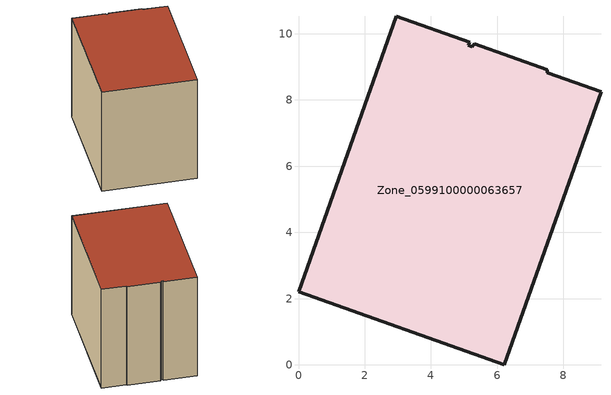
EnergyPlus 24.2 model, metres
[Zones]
Zone_0599100000063657
 floor ground (C_G): 0,2.2 2.95,10.53 5.17,9.74 5.12,9.66 5.25,9.61 5.31,9.69 7.51,8.91 7.51,8.82 9.14,8.25 6.22,0 z0.46
 wall outside (C_F): 2.95,10.53 0,2.2 6.22,0 9.14,8.25 7.51,8.82 7.51,8.91 5.31,9.69 5.25,9.61 5.12,9.66 5.17,9.74 2.95,10.53 z0.46:8.57
 roof outside (C_R): 9.14,8.25 7.51,8.82 7.51,8.91 5.31,9.69 5.25,9.61 5.12,9.66 5.17,9.74 2.95,10.53 0,2.2 6.22,0 z8.57
[BUILDING]
Pand.0599100000063657: North Axis=0; Terrain=City; Loads Convergence Tolerance Value=0.04; Temperature Convergence Tolerance Value=0.4; Solar Distribution=FullExterior; Maximum Number of Warmup Days=25; Minimum Number of Warmup Days=1
[Site:Location]
Rotterdam.The.Hague.AP_ZH_NLD Design_Conditions: Latitude=51.96; Longitude=4.45; Time Zone=1; Elevation=-4.5
[SITE:GROUNDTEMPERATURE:BUILDINGSURFACE]
18, 18, 18, 18, 18, 18, 18, 18, 18, 18, 18, 18
[MATERIAL] Thermal Absorptance=0.9; Solar Absorptance=0.7; Visible Absorptance=0.7
Name | Roughness | Thickness | Conductivity | Density | Specific Heat
G.TI.1965-1974 | MediumSmooth | 0.15 | 0.882353 | 540 | 1210
F.TI.1965-1974 | Rough | 0.3 | 0.697674 | 1920 | 840
R.TI.1965-1974 | MediumRough | 0.2 | 0.232558 | 1500 | 1000
[CONSTRUCTION]
C_G: G.TI.1965-1974
C_F: F.TI.1965-1974
C_R: R.TI.1965-1974
[ZONE]
Zone_0599100000063657: Type=1; Multiplier=1; Ceiling Height=Autocalculate; Volume=Autocalculate; Floor Area=autocalculate; Part of Total Floor Area=Yes
[ZONEINFILTRATION:DESIGNFLOWRATE]
Infil_Zone_0599100000063657: Zone or ZoneList or Space or SpaceList=Zone_0599100000063657; Schedule=AlwaysOn; Design Flow Rate Calculation Method=Flow/Area; Flow Rate per Floor Area=0.003; Constant Term Coefficient=1; Temperature Term Coefficient=0; Velocity Term Coefficient=0; Velocity Squared Term Coefficient=0
[HVACTEMPLATE:ZONE:IDEALLOADSAIRSYSTEM]
Zone_0599100000063657: Maximum Heating Supply Air Temperature=50; Minimum Cooling Supply Air Temperature=13; Maximum Heating Supply Air Humidity Ratio=0.0156; Minimum Cooling Supply Air Humidity Ratio=0.0077; Heating Limit=NoLimit; Cooling Limit=NoLimit; Dehumidification Control Type=ConstantSensibleHeatRatio; Cooling Sensible Heat Ratio=0.7; Dehumidification Setpoint=60; Humidification Control Type=None; Humidification Setpoint=30; Outdoor Air Method=None; Outdoor Air Flow Rate per Person=0.00944; Outdoor Air Flow Rate per Zone Floor Area=0; Outdoor Air Flow Rate per Zone=0; Demand Controlled Ventilation Type=None; Outdoor Air Economizer Type=NoEconomizer; Heat Recovery Type=None; Sensible Heat Recovery Effectiveness=0.7; Latent Heat Recovery Effectiveness=0.65
[ZONECONTROL:THERMOSTAT]
ThermostatControl_Zone_0599100000063657: Zone or ZoneList=Zone_0599100000063657; Control Type Schedule=DualSetpointControlType; Control 1=Thermostat_Zone_0599100000063657; Temperature Difference Between Cutout And Setpoint=0
[THERMOSTATSETPOINT:DUALSETPOINT]
Thermostat_Zone_0599100000063657: Heating Setpoint Temperature Schedule=HeatingSetpoint_Zone_0599100000063657; Cooling Setpoint Temperature Schedule=CoolingSetpoint_Zone_0599100000063657
[SCHEDULE:COMPACT]
HeatingSetpoint_Zone_0599100000063657: Through: 12/31, For: AllDays, Until: 24:00, 21
CoolingSetpoint_Zone_0599100000063657: Through: 12/31, For: AllDays, Until: 24:00, 24
DualSetpointControlType: Through: 12/31, For: AllDays, Until: 24:00, 4
AlwaysOn: Through: 12/31, For: AllDays, Until: 24:00, 1
